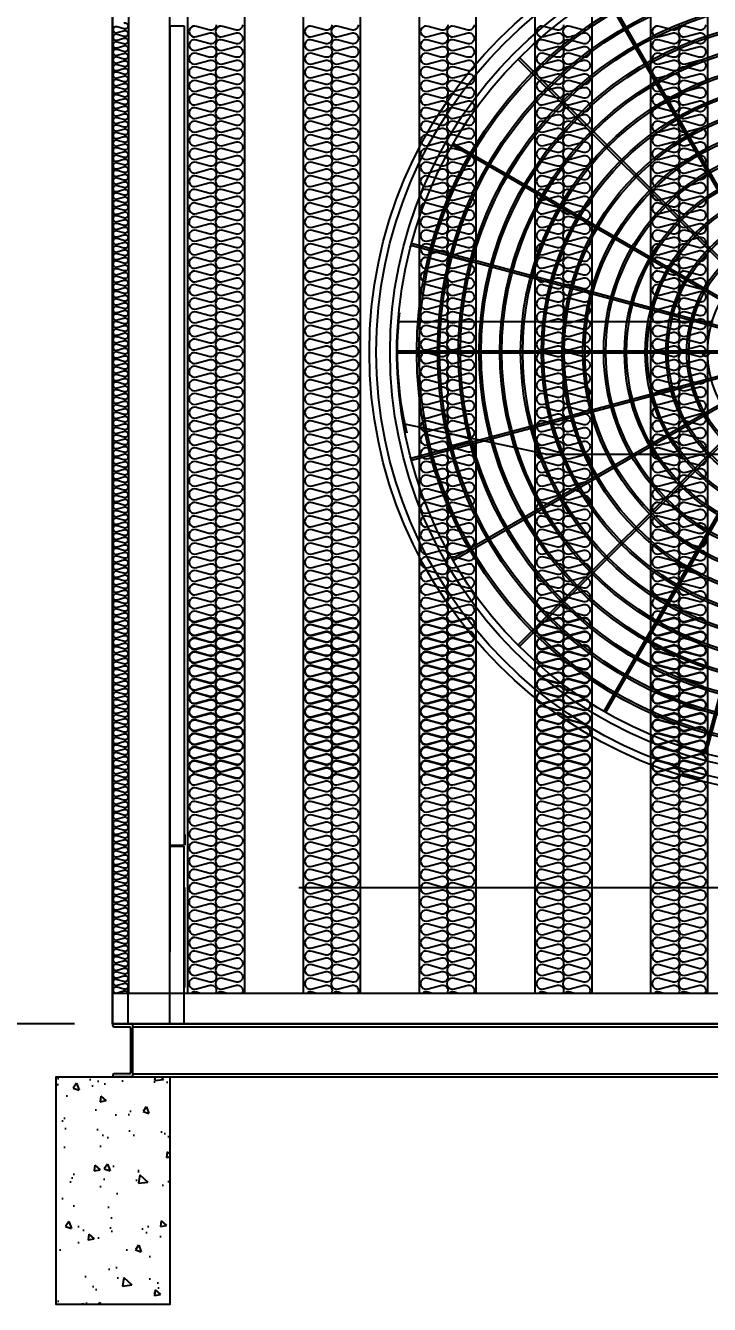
# Model space of a CAD drawing. Header units: millimetres. Extents: x 4398 to 33805, y 3079 to 23874.
# Drawn here: x 7252 to 9056, y 9072 to 12446 of the extents above; entities that cross this region are included whole.
import ezdxf

# ---------------------------------------------------------------- set-up
doc = ezdxf.new("R2010")
doc.units = ezdxf.units.MM
doc.linetypes.add('HIDDEN', pattern=[0.375, 0.25, -0.125])
for name, color, linetype in [('LINE', 7, 'Continuous'), ('SMS', 220, 'Continuous'), ('냉각탑', 4, 'Continuous'), ('냉각탑_dim', 1, 'Continuous'), ('냉각탑_찬넬방진', 1, 'Continuous')]:
    doc.layers.add(name, color=color, linetype=linetype)
doc.styles.add('HY울릉도L', font='')
doc.styles.get('HY울릉도L').set_extended_font_data('HY울릉도L')
doc.dimstyles.new('성지DIM', dxfattribs={"dimtxt": 3.5, "dimasz": 3, "dimexe": 1, "dimexo": 2.5, "dimgap": 2, "dimtad": 1, "dimdec": 0, "dimzin": 3, "dimdsep": 46, "dimtxsty": 'HY울릉도L', "dimblk": 'ARCHTICK', "dimcen": -2, "dimclrd": 256, "dimclre": 256, "dimclrt": 7, "dimadec": 0, "dimazin": 0, "dimtfac": 1, "dimtdec": 0, "dimtofl": 0, "dimtmove": 0, "dimatfit": 3, "dimfxl": 1, "dimtolj": 1, "dimtzin": 0, "dimlwe": -1, "dimarcsym": 0})

# ---------------------------------------------------------------- blocks, each defined once
blk = doc.blocks.new('_ArchTick')
at = {"color": 0, "linetype": 'ByBlock', "const_width": 0.15}
blk.add_lwpolyline([(-0.5, -0.5), (0.5, 0.5)], dxfattribs=at)
blk = doc.blocks.new('*D726')
at = {"layer": 'Defpoints', "color": 0, "transparency": 16777216}
for p in [(6824, 13412.6), (7481.2, 13412.6), (7481.2, 9812.6)]:
    blk.add_point(p, dxfattribs=at)
at = {"layer": '냉각탑_dim', "transparency": 16777216}
for p, q in [((7381.2, 13412.6), (6784, 13412.6)), ((7381.2, 9812.6), (6784, 9812.6))]:
    blk.add_line(p, q, dxfattribs=at)
at = {"layer": '냉각탑_dim', "lineweight": -2, "transparency": 16777216}
blk.add_line((6824, 9812.6), (6824, 13412.6), dxfattribs=at)
at = {"layer": '냉각탑_dim', "lineweight": -2, "transparency": 16777216, "xscale": 120, "yscale": 120, "zscale": 120}
for p, rotation in [((6824, 13412.6), 90), ((6824, 9812.6), 270)]:
    blk.add_blockref('_ArchTick', p, dxfattribs=dict(at, rotation=rotation))
at = {"layer": '냉각탑_dim', "color": 7, "transparency": 16777216, "insert": (6674, 11612.6), "char_height": 140, "attachment_point": 5, "rotation": 90, "style": 'HY울릉도L'}
blk.add_mtext('\\A1;3600', dxfattribs=at)
blk = doc.blocks.new('A$C1FB73ED1')
for p, q in [((1245.9, 1333), (677.4, 2317.7)), ((1251.1, 1336), (682.6, 2320.7)), ((1233.4, 1322.4), (429.4, 2126.4)), ((1237.6, 1326.6), (433.6, 2130.6)), ((1224, 1308.9), (239.3, 1877.4)), ((1227, 1314.1), (242.3, 1882.6)), ((1220, 1299.2), (121.7, 1593.5)), ((1218.4, 1293.4), (120.1, 1587.7)), ((1217.1, 1283), (80, 1283)), ((1217.1, 1277), (80, 1277)), ((1218.4, 1266.6), (120.1, 972.3)), ((1220, 1260.8), (121.7, 966.5)), ((1224, 1251.1), (239.3, 682.6)), ((1227, 1245.9), (242.3, 677.4)), ((1233.4, 1237.6), (429.4, 433.6)), ((1237.6, 1233.4), (433.6, 429.4)), ((1245.9, 1227), (677.4, 242.3)), ((1251.1, 1224), (682.6, 239.3)), ((1260.8, 1220), (966.5, 121.7)), ((1266.6, 1218.4), (972.3, 120.1))]:
    blk.add_line(p, q)
for radius in [1280, 1260, 1220, 1200]:
    blk.add_circle((1280, 1280), radius)
at = {"ltscale": 5}
for radius in [1143, 1137, 1083, 1077, 1023, 1017, 963, 957, 903, 897, 843, 837, 783, 777, 723, 717, 663, 657, 603, 597, 543, 537, 483, 477, 423, 417, 363, 357, 303]:
    blk.add_circle((1280, 1280), radius, dxfattribs=at)
at = {"layer": 'LINE', "color": 7}
for p, q in [((84.4, 1368.2), (993, 1368.2)), ((84.4, 1368.2), (993, 1368.2)), ((508.5, 985.2), (102.5, 1071.5)), ((508.5, 985.2), (1010, 985.2)), ((508.5, 985.2), (1010, 985.2))]:
    blk.add_line(p, q, dxfattribs=at)
blk.add_lwpolyline([(965.6, 1272.3), (972.1, 1268.5), (978.6, 1272.3), (978.6, 1279.8), (972.1, 1283.5), (965.6, 1279.8)], close=True, dxfattribs=at)
blk.add_lwpolyline([(965.6, 1272.3), (972.1, 1268.5), (978.6, 1272.3), (978.6, 1279.8), (972.1, 1283.5), (965.6, 1279.8)], close=True, dxfattribs=at)
blk.add_lwpolyline([(965.6, 1272.3), (972.1, 1268.5), (978.6, 1272.3), (978.6, 1279.8), (972.1, 1283.5), (965.6, 1279.8)], close=True, dxfattribs=at)
blk.add_lwpolyline([(965.6, 1272.3), (972.1, 1268.5), (978.6, 1272.3), (978.6, 1279.8), (972.1, 1283.5), (965.6, 1279.8)], close=True, dxfattribs=at)
blk.add_circle((972.1, 1276), 8.5, dxfattribs=at)
blk.add_circle((972.1, 1276), 8.5, dxfattribs=at)
blk.add_circle((972.1, 1276), 8.5, dxfattribs=at)
blk.add_circle((972.1, 1276), 8.5, dxfattribs=at)
for radius, start, end in [(1000, 173.5007, 193.4595), (998, 173.4876, 193.487)]:
    blk.add_arc((1078.5, 1280), radius, start, end, dxfattribs=at)
blk = doc.blocks.new('SP전면')
at = {"color": 7}
for p, q in [((31549.2, -80510.4), (31549.2, -83988.4)), ((31699.2, -80510.4), (31699.2, -83988.4))]:
    blk.add_line(p, q, dxfattribs=at)
at = {"layer": 'SMS', "color": 5}
for points in [[(31625.1, -81432.6, -0.524856), (31605.6, -81446.1), (31572.7, -81437.2, 1.449198), (31572.7, -81464), (31605.6, -81455.1, -0.524856), (31625.1, -81468.6, -0.524856), (31605.6, -81482), (31572.7, -81473.1, 1.449198), (31572.7, -81499.9), (31605.6, -81491, -0.524856), (31625.1, -81504.5, -0.524856), (31605.6, -81517.9), (31572.7, -81509, 1.449198), (31572.7, -81535.9), (31605.6, -81526.9, -0.524856), (31625.1, -81540.4, -0.524856), (31605.6, -81553.8), (31572.7, -81544.9, 1.449198), (31572.7, -81571.8), (31605.6, -81562.9, -0.524856), (31625.1, -81576.3, -0.524856), (31605.6, -81589.7), (31572.7, -81580.8, 1.449198), (31572.7, -81607.7), (31605.6, -81598.8, -0.524856), (31625.1, -81612.2, -0.524856), (31605.6, -81625.6), (31572.7, -81616.7, 1.449198), (31572.7, -81643.6), (31605.6, -81634.7, -0.524856), (31625.1, -81648.1, -0.524856), (31605.6, -81661.5), (31572.7, -81652.6, 1.449198), (31572.7, -81679.5), (31605.6, -81670.6, -0.524856), (31625.1, -81684, -0.524856), (31605.6, -81697.4), (31572.7, -81688.5, 1.449198), (31572.7, -81715.4), (31605.6, -81706.5, -0.524856), (31625.1, -81719.9, -0.524856), (31605.6, -81733.4), (31572.7, -81724.5, 1.449198), (31572.7, -81751.3), (31605.6, -81742.4, -0.524856), (31625.1, -81755.8, -0.524856), (31605.6, -81769.3), (31572.7, -81760.4, 1.449198), (31572.7, -81787.2), (31605.6, -81778.3, -0.524856), (31625.1, -81791.7, -0.524856), (31605.6, -81805.2), (31572.7, -81796.3, 1.449198), (31572.7, -81823.1), (31605.6, -81814.2, -0.524856), (31625.1, -81827.7, -0.524856), (31605.6, -81841.1), (31572.7, -81832.2, 1.449198), (31572.7, -81859), (31605.6, -81850.1, -0.524856), (31625.1, -81863.6, -0.524856), (31605.6, -81877), (31572.7, -81868.1, 1.449198), (31572.7, -81895), (31605.6, -81886, -0.524856), (31625.1, -81899.5, -0.524856), (31605.6, -81912.9), (31572.7, -81904, 1.449198), (31572.7, -81930.9), (31605.6, -81922, -0.524856), (31625.1, -81935.4, -0.524856), (31605.6, -81948.8), (31572.7, -81939.9, 1.449198), (31572.7, -81966.8), (31605.6, -81957.9, -0.524856), (31625.1, -81971.3, -0.524856), (31605.6, -81984.7), (31572.7, -81975.8, 1.449198), (31572.7, -82002.7), (31605.6, -81993.8, -0.524856), (31625.1, -82007.2, -0.524856), (31605.6, -82020.6), (31572.7, -82011.7, 1.449198), (31572.7, -82038.6), (31605.6, -82029.7, -0.524856), (31625.1, -82043.1, -0.524856), (31605.6, -82056.5), (31572.7, -82047.6, 1.449198), (31572.7, -82074.5), (31605.6, -82065.6, -0.524856), (31625.1, -82079, -0.524856), (31605.6, -82092.5), (31572.7, -82083.6, 1.449198), (31572.7, -82110.4), (31605.6, -82101.5, -0.524856), (31625.1, -82114.9, -0.524856), (31605.6, -82128.4), (31572.7, -82119.5, 1.449198), (31572.7, -82146.3), (31605.6, -82137.4, -0.524856), (31625.1, -82150.8, -0.524856), (31605.6, -82164.3), (31572.7, -82155.4, 1.449198), (31572.7, -82182.2), (31605.6, -82173.3, -0.524856), (31625.1, -82186.8, -0.524856), (31605.6, -82200.2), (31572.7, -82191.3, 1.449198), (31572.7, -82218.1), (31605.6, -82209.2, -0.524856), (31625.1, -82222.7, -0.524856), (31605.6, -82236.1), (31572.7, -82227.2, 1.449198), (31572.7, -82254.1), (31605.6, -82245.1, -0.524856), (31625.1, -82258.6, -0.524856), (31605.6, -82272), (31572.7, -82263.1, 1.449198), (31572.7, -82290), (31605.6, -82281.1, -0.524856), (31625.1, -82294.5, -0.524856), (31605.6, -82307.9), (31572.7, -82299, 1.449198), (31572.7, -82325.9), (31605.6, -82317, -0.524856), (31625.1, -82330.4, -0.524856), (31605.6, -82343.8), (31572.7, -82334.9, 1.449198), (31572.7, -82361.8), (31605.6, -82352.9, -0.524856), (31625.1, -82366.3, -0.417249), (31610.6, -82380.7)], [(31694.7, -81432.6, -0.524856), (31675.2, -81446.1), (31642.3, -81437.2, 1.449198), (31642.3, -81464), (31675.2, -81455.1, -0.524856), (31694.7, -81468.6, -0.524856), (31675.2, -81482), (31642.3, -81473.1, 1.449198), (31642.3, -81499.9), (31675.2, -81491, -0.524856), (31694.7, -81504.5, -0.524856), (31675.2, -81517.9), (31642.3, -81509, 1.449198), (31642.3, -81535.9), (31675.2, -81526.9, -0.524856), (31694.7, -81540.4, -0.524856), (31675.2, -81553.8), (31642.3, -81544.9, 1.449198), (31642.3, -81571.8), (31675.2, -81562.9, -0.524856), (31694.7, -81576.3, -0.524856), (31675.2, -81589.7), (31642.3, -81580.8, 1.449198), (31642.3, -81607.7), (31675.2, -81598.8, -0.524856), (31694.7, -81612.2, -0.524856), (31675.2, -81625.6), (31642.3, -81616.7, 1.449198), (31642.3, -81643.6), (31675.2, -81634.7, -0.524856), (31694.7, -81648.1, -0.524856), (31675.2, -81661.5), (31642.3, -81652.6, 1.449198), (31642.3, -81679.5), (31675.2, -81670.6, -0.524856), (31694.7, -81684, -0.524856), (31675.2, -81697.4), (31642.3, -81688.5, 1.449198), (31642.3, -81715.4), (31675.2, -81706.5, -0.524856), (31694.7, -81719.9, -0.524856), (31675.2, -81733.4), (31642.3, -81724.5, 1.449198), (31642.3, -81751.3), (31675.2, -81742.4, -0.524856), (31694.7, -81755.8, -0.524856), (31675.2, -81769.3), (31642.3, -81760.4, 1.449198), (31642.3, -81787.2), (31675.2, -81778.3, -0.524856), (31694.7, -81791.7, -0.524856), (31675.2, -81805.2), (31642.3, -81796.3, 1.449198), (31642.3, -81823.1), (31675.2, -81814.2, -0.524856), (31694.7, -81827.7, -0.524856), (31675.2, -81841.1), (31642.3, -81832.2, 1.449198), (31642.3, -81859), (31675.2, -81850.1, -0.524856), (31694.7, -81863.6, -0.524856), (31675.2, -81877), (31642.3, -81868.1, 1.449198), (31642.3, -81895), (31675.2, -81886, -0.524856), (31694.7, -81899.5, -0.524856), (31675.2, -81912.9), (31642.3, -81904, 1.449198), (31642.3, -81930.9), (31675.2, -81922, -0.524856), (31694.7, -81935.4, -0.524856), (31675.2, -81948.8), (31642.3, -81939.9, 1.449198), (31642.3, -81966.8), (31675.2, -81957.9, -0.524856), (31694.7, -81971.3, -0.524856), (31675.2, -81984.7), (31642.3, -81975.8, 1.449198), (31642.3, -82002.7), (31675.2, -81993.8, -0.524856), (31694.7, -82007.2, -0.524856), (31675.2, -82020.6), (31642.3, -82011.7, 1.449198), (31642.3, -82038.6), (31675.2, -82029.7, -0.524856), (31694.7, -82043.1, -0.524856), (31675.2, -82056.5), (31642.3, -82047.6, 1.449198), (31642.3, -82074.5), (31675.2, -82065.6, -0.524856), (31694.7, -82079, -0.524856), (31675.2, -82092.5), (31642.3, -82083.6, 1.449198), (31642.3, -82110.4), (31675.2, -82101.5, -0.524856), (31694.7, -82114.9, -0.524856), (31675.2, -82128.4), (31642.3, -82119.5, 1.449198), (31642.3, -82146.3), (31675.2, -82137.4, -0.524856), (31694.7, -82150.8, -0.524856), (31675.2, -82164.3), (31642.3, -82155.4, 1.449198), (31642.3, -82182.2), (31675.2, -82173.3, -0.524856), (31694.7, -82186.8, -0.524856), (31675.2, -82200.2), (31642.3, -82191.3, 1.449198), (31642.3, -82218.1), (31675.2, -82209.2, -0.524856), (31694.7, -82222.7, -0.524856), (31675.2, -82236.1), (31642.3, -82227.2, 1.449198), (31642.3, -82254.1), (31675.2, -82245.1, -0.524856), (31694.7, -82258.6, -0.524856), (31675.2, -82272), (31642.3, -82263.1, 1.449198), (31642.3, -82290), (31675.2, -82281.1, -0.524856), (31694.7, -82294.5, -0.524856), (31675.2, -82307.9), (31642.3, -82299, 1.449198), (31642.3, -82325.9), (31675.2, -82317, -0.524856), (31694.7, -82330.4, -0.524856), (31675.2, -82343.8), (31642.3, -82334.9, 1.449198), (31642.3, -82361.8), (31675.2, -82352.9, -0.524856), (31694.7, -82366.3, -0.417249), (31680.2, -82380.7)], [(31553.7, -82351.9, 0.446849), (31572.7, -82361.8), (31605.6, -82352.9, -0.524856), (31625.1, -82366.3, -0.524856), (31605.6, -82379.7), (31572.7, -82370.8, 1.449198), (31572.7, -82397.7), (31605.6, -82388.8, -0.524856), (31625.1, -82402.2, -0.524856), (31605.6, -82415.6), (31572.7, -82406.7, 1.449198), (31572.7, -82433.6), (31605.6, -82424.7, -0.524856), (31625.1, -82438.1, -0.524856), (31605.6, -82451.6), (31572.7, -82442.7, 1.449198), (31572.7, -82469.5), (31605.6, -82460.6, -0.524856), (31625.1, -82474, -0.524856), (31605.6, -82487.5), (31572.7, -82478.6, 1.449198), (31572.7, -82505.4), (31605.6, -82496.5, -0.524856), (31625.1, -82509.9, -0.524856), (31605.6, -82523.4), (31572.7, -82514.5, 1.449198), (31572.7, -82541.3), (31605.6, -82532.4, -0.524856), (31625.1, -82545.9, -0.524856), (31605.6, -82559.3), (31572.7, -82550.4, 1.449198), (31572.7, -82577.2), (31605.6, -82568.3, -0.524856), (31625.1, -82581.8, -0.524856), (31605.6, -82595.2), (31572.7, -82586.3, 1.449198), (31572.7, -82613.2), (31605.6, -82604.2, -0.524856), (31625.1, -82617.7, -0.524856), (31605.6, -82631.1), (31572.7, -82622.2, 1.449198), (31572.7, -82649.1), (31605.6, -82640.2, -0.524856), (31625.1, -82653.6, -0.524856), (31605.6, -82667), (31572.7, -82658.1, 1.449198), (31572.7, -82685), (31605.6, -82676.1, -0.524856), (31625.1, -82689.5, -0.524856), (31605.6, -82702.9), (31572.7, -82694, 1.449198), (31572.7, -82720.9), (31605.6, -82712, -0.524856), (31625.1, -82725.4, -0.524856), (31605.6, -82738.8), (31572.7, -82729.9, 1.449198), (31572.7, -82756.8), (31605.6, -82747.9, -0.524856), (31625.1, -82761.3, -0.524856), (31605.6, -82774.7), (31572.7, -82765.8, 1.449198), (31572.7, -82792.7), (31605.6, -82783.8, -0.524856), (31625.1, -82797.2, -0.524856), (31605.6, -82810.7), (31572.7, -82801.8, 1.449198), (31572.7, -82828.6), (31605.6, -82819.7, -0.524856), (31625.1, -82833.1, -0.524856), (31605.6, -82846.6), (31572.7, -82837.7, 1.449198), (31572.7, -82864.5), (31605.6, -82855.6, -0.524856), (31625.1, -82869, -0.524856), (31605.6, -82882.5), (31572.7, -82873.6, 1.449198), (31572.7, -82900.4), (31605.6, -82891.5, -0.524856), (31625.1, -82905, -0.524856), (31605.6, -82918.4), (31572.7, -82909.5, 1.449198), (31572.7, -82936.3), (31605.6, -82927.4, -0.524856), (31625.1, -82940.9, -0.524856), (31605.6, -82954.3), (31572.7, -82945.4, 1.449198), (31572.7, -82972.3), (31605.6, -82963.3, -0.524856), (31625.1, -82976.8, -0.524856), (31605.6, -82990.2), (31572.7, -82981.3, 1.449198), (31572.7, -83008.2), (31605.6, -82999.3, -0.524856), (31625.1, -83012.7, -0.524856), (31605.6, -83026.1), (31572.7, -83017.2, 1.449198), (31572.7, -83044.1), (31605.6, -83035.2, -0.524856), (31625.1, -83048.6, -0.524856), (31605.6, -83062), (31572.7, -83053.1, 1.449198), (31572.7, -83080), (31605.6, -83071.1, -0.524856), (31625.1, -83084.5, -0.524856), (31605.6, -83097.9), (31572.7, -83089, 1.449198), (31572.7, -83115.9), (31605.6, -83107, -0.524856), (31625.1, -83120.4, -0.524856), (31605.6, -83133.8), (31572.7, -83124.9, 1.449198), (31572.7, -83151.8), (31605.6, -83142.9, -0.524856), (31625.1, -83156.3, -0.524856), (31605.6, -83169.8), (31572.7, -83160.9, 1.449198), (31572.7, -83187.7), (31605.6, -83178.8, -0.524856), (31625.1, -83192.2, -0.524856), (31605.6, -83205.7), (31572.7, -83196.8, 1.449198), (31572.7, -83223.6), (31605.6, -83214.7, -0.524856), (31625.1, -83228.1, -0.524856), (31605.6, -83241.6), (31572.7, -83232.7, 1.449198), (31572.7, -83259.5), (31605.6, -83250.6, -0.524856), (31625.1, -83264.1, -0.524856), (31605.6, -83277.5), (31572.7, -83268.6, 1.449198), (31572.7, -83295.4), (31605.6, -83286.5, -0.524856), (31625.1, -83300, -0.524856), (31605.6, -83313.4), (31572.7, -83304.5, 1.449198), (31572.7, -83331.4), (31605.6, -83322.4, -0.524856), (31625.1, -83335.9, -0.524856), (31605.6, -83349.3), (31572.7, -83340.4, 1.449198), (31572.7, -83367.3), (31605.6, -83358.4, -0.524856), (31625.1, -83371.8, -0.524856), (31605.6, -83385.2), (31572.7, -83376.3, 0.440524), (31553.8, -83385.9, 0.440524)], [(31623.3, -82351.9, 0.446849), (31642.3, -82361.8), (31675.2, -82352.9, -0.524856), (31694.7, -82366.3, -0.524856), (31675.2, -82379.7), (31642.3, -82370.8, 1.449198), (31642.3, -82397.7), (31675.2, -82388.8, -0.524856), (31694.7, -82402.2, -0.524856), (31675.2, -82415.6), (31642.3, -82406.7, 1.449198), (31642.3, -82433.6), (31675.2, -82424.7, -0.524856), (31694.7, -82438.1, -0.524856), (31675.2, -82451.6), (31642.3, -82442.7, 1.449198), (31642.3, -82469.5), (31675.2, -82460.6, -0.524856), (31694.7, -82474, -0.524856), (31675.2, -82487.5), (31642.3, -82478.6, 1.449198), (31642.3, -82505.4), (31675.2, -82496.5, -0.524856), (31694.7, -82509.9, -0.524856), (31675.2, -82523.4), (31642.3, -82514.5, 1.449198), (31642.3, -82541.3), (31675.2, -82532.4, -0.524856), (31694.7, -82545.9, -0.524856), (31675.2, -82559.3), (31642.3, -82550.4, 1.449198), (31642.3, -82577.2), (31675.2, -82568.3, -0.524856), (31694.7, -82581.8, -0.524856), (31675.2, -82595.2), (31642.3, -82586.3, 1.449198), (31642.3, -82613.2), (31675.2, -82604.2, -0.524856), (31694.7, -82617.7, -0.524856), (31675.2, -82631.1), (31642.3, -82622.2, 1.449198), (31642.3, -82649.1), (31675.2, -82640.2, -0.524856), (31694.7, -82653.6, -0.524856), (31675.2, -82667), (31642.3, -82658.1, 1.449198), (31642.3, -82685), (31675.2, -82676.1, -0.524856), (31694.7, -82689.5, -0.524856), (31675.2, -82702.9), (31642.3, -82694, 1.449198), (31642.3, -82720.9), (31675.2, -82712, -0.524856), (31694.7, -82725.4, -0.524856), (31675.2, -82738.8), (31642.3, -82729.9, 1.449198), (31642.3, -82756.8), (31675.2, -82747.9, -0.524856), (31694.7, -82761.3, -0.524856), (31675.2, -82774.7), (31642.3, -82765.8, 1.449198), (31642.3, -82792.7), (31675.2, -82783.8, -0.524856), (31694.7, -82797.2, -0.524856), (31675.2, -82810.7), (31642.3, -82801.8, 1.449198), (31642.3, -82828.6), (31675.2, -82819.7, -0.524856), (31694.7, -82833.1, -0.524856), (31675.2, -82846.6), (31642.3, -82837.7, 1.449198), (31642.3, -82864.5), (31675.2, -82855.6, -0.524856), (31694.7, -82869, -0.524856), (31675.2, -82882.5), (31642.3, -82873.6, 1.449198), (31642.3, -82900.4), (31675.2, -82891.5, -0.524856), (31694.7, -82905, -0.524856), (31675.2, -82918.4), (31642.3, -82909.5, 1.449198), (31642.3, -82936.3), (31675.2, -82927.4, -0.524856), (31694.7, -82940.9, -0.524856), (31675.2, -82954.3), (31642.3, -82945.4, 1.449198), (31642.3, -82972.3), (31675.2, -82963.3, -0.524856), (31694.7, -82976.8, -0.524856), (31675.2, -82990.2), (31642.3, -82981.3, 1.449198), (31642.3, -83008.2), (31675.2, -82999.3, -0.524856), (31694.7, -83012.7, -0.524856), (31675.2, -83026.1), (31642.3, -83017.2, 1.449198), (31642.3, -83044.1), (31675.2, -83035.2, -0.524856), (31694.7, -83048.6, -0.524856), (31675.2, -83062), (31642.3, -83053.1, 1.449198), (31642.3, -83080), (31675.2, -83071.1, -0.524856), (31694.7, -83084.5, -0.524856), (31675.2, -83097.9), (31642.3, -83089, 1.449198), (31642.3, -83115.9), (31675.2, -83107, -0.524856), (31694.7, -83120.4, -0.524856), (31675.2, -83133.8), (31642.3, -83124.9, 1.449198), (31642.3, -83151.8), (31675.2, -83142.9, -0.524856), (31694.7, -83156.3, -0.524856), (31675.2, -83169.8), (31642.3, -83160.9, 1.449198), (31642.3, -83187.7), (31675.2, -83178.8, -0.524856), (31694.7, -83192.2, -0.524856), (31675.2, -83205.7), (31642.3, -83196.8, 1.449198), (31642.3, -83223.6), (31675.2, -83214.7, -0.524856), (31694.7, -83228.1, -0.524856), (31675.2, -83241.6), (31642.3, -83232.7, 1.449198), (31642.3, -83259.5), (31675.2, -83250.6, -0.524856), (31694.7, -83264.1, -0.524856), (31675.2, -83277.5), (31642.3, -83268.6, 1.449198), (31642.3, -83295.4), (31675.2, -83286.5, -0.524856), (31694.7, -83300, -0.524856), (31675.2, -83313.4), (31642.3, -83304.5, 1.449198), (31642.3, -83331.4), (31675.2, -83322.4, -0.524856), (31694.7, -83335.9, -0.524856), (31675.2, -83349.3), (31642.3, -83340.4, 1.449198), (31642.3, -83367.3), (31675.2, -83358.4, -0.524856), (31694.7, -83371.8, -0.524856), (31675.2, -83385.2), (31642.3, -83376.3, 0.440524), (31623.4, -83385.9, 0.440524)], [(31553.7, -82996.9, 0.446849), (31572.7, -83006.8), (31605.6, -82997.9, -0.524856), (31625.1, -83011.3, -0.524856), (31605.6, -83024.7), (31572.7, -83015.8, 1.449198), (31572.7, -83042.7), (31605.6, -83033.8, -0.524856), (31625.1, -83047.2, -0.524856), (31605.6, -83060.6), (31572.7, -83051.7, 1.449198), (31572.7, -83078.6), (31605.6, -83069.7, -0.524856), (31625.1, -83083.1, -0.524856), (31605.6, -83096.6), (31572.7, -83087.7, 1.449198), (31572.7, -83114.5), (31605.6, -83105.6, -0.524856), (31625.1, -83119, -0.524856), (31605.6, -83132.5), (31572.7, -83123.6, 1.449198), (31572.7, -83150.4), (31605.6, -83141.5, -0.524856), (31625.1, -83154.9, -0.524856), (31605.6, -83168.4), (31572.7, -83159.5, 1.449198), (31572.7, -83186.3), (31605.6, -83177.4, -0.524856), (31625.1, -83190.9, -0.524856), (31605.6, -83204.3), (31572.7, -83195.4, 1.449198), (31572.7, -83222.2), (31605.6, -83213.3, -0.524856), (31625.1, -83226.8, -0.524856), (31605.6, -83240.2), (31572.7, -83231.3, 1.449198), (31572.7, -83258.2), (31605.6, -83249.2, -0.524856), (31625.1, -83262.7, -0.524856), (31605.6, -83276.1), (31572.7, -83267.2, 1.449198), (31572.7, -83294.1), (31605.6, -83285.2, -0.524856), (31625.1, -83298.6, -0.524856), (31605.6, -83312), (31572.7, -83303.1, 1.449198), (31572.7, -83330), (31605.6, -83321.1, -0.524856), (31625.1, -83334.5, -0.524856), (31605.6, -83347.9), (31572.7, -83339, 1.449198), (31572.7, -83365.9), (31605.6, -83357, -0.524856), (31625.1, -83370.4, -0.524856), (31605.6, -83383.8), (31572.7, -83374.9, 1.449198), (31572.7, -83401.8), (31605.6, -83392.9, -0.524856), (31625.1, -83406.3, -0.524856), (31605.6, -83419.7), (31572.7, -83410.8, 1.449198), (31572.7, -83437.7), (31605.6, -83428.8, -0.524856), (31625.1, -83442.2, -0.524856), (31605.6, -83455.7), (31572.7, -83446.8, 1.449198), (31572.7, -83473.6), (31605.6, -83464.7, -0.524856), (31625.1, -83478.1, -0.524856), (31605.6, -83491.6), (31572.7, -83482.7, 1.449198), (31572.7, -83509.5), (31605.6, -83500.6, -0.524856), (31625.1, -83514, -0.524856), (31605.6, -83527.5), (31572.7, -83518.6, 1.449198), (31572.7, -83545.4), (31605.6, -83536.5, -0.524856), (31625.1, -83550, -0.524856), (31605.6, -83563.4), (31572.7, -83554.5, 1.449198), (31572.7, -83581.3), (31605.6, -83572.4, -0.524856), (31625.1, -83585.9, -0.524856), (31605.6, -83599.3), (31572.7, -83590.4, 1.449198), (31572.7, -83617.3), (31605.6, -83608.3, -0.524856), (31625.1, -83621.8, -0.524856), (31605.6, -83635.2), (31572.7, -83626.3, 1.449198), (31572.7, -83653.2), (31605.6, -83644.3, -0.524856), (31625.1, -83657.7, -0.524856), (31605.6, -83671.1), (31572.7, -83662.2, 1.449198), (31572.7, -83689.1), (31605.6, -83680.2, -0.524856), (31625.1, -83693.6, -0.524856), (31605.6, -83707), (31572.7, -83698.1, 1.449198), (31572.7, -83725), (31605.6, -83716.1, -0.524856), (31625.1, -83729.5, -0.524856), (31605.6, -83742.9), (31572.7, -83734, 1.449198), (31572.7, -83760.9), (31605.6, -83752, -0.524856), (31625.1, -83765.4, -0.524856), (31605.6, -83778.8), (31572.7, -83769.9, 1.449198), (31572.7, -83796.8), (31605.6, -83787.9, -0.524856), (31625.1, -83801.3, -0.524856), (31605.6, -83814.8), (31572.7, -83805.9, 1.449198), (31572.7, -83832.7), (31605.6, -83823.8, -0.524856), (31625.1, -83837.2, -0.524856), (31605.6, -83850.7), (31572.7, -83841.8, 1.449198), (31572.7, -83868.6), (31605.6, -83859.7, -0.524856), (31625.1, -83873.1, -0.524856), (31605.6, -83886.6), (31572.7, -83877.7, 1.449198), (31572.7, -83904.5), (31605.6, -83895.6, -0.524856), (31625.1, -83909.1, -0.524856), (31605.6, -83922.5), (31572.7, -83913.6, 1.449198), (31572.7, -83940.4), (31605.6, -83931.5, -0.524856), (31625.1, -83945, -0.524856), (31605.6, -83958.4), (31572.7, -83949.5, 1.449198), (31572.7, -83976.4), (31605.6, -83967.4, -0.524856), (31625.1, -83980.9, -0.1385), (31622.9, -83988.4, -0.1385)], [(31623.3, -82996.9, 0.446849), (31642.3, -83006.8), (31675.2, -82997.9, -0.524856), (31694.7, -83011.3, -0.524856), (31675.2, -83024.7), (31642.3, -83015.8, 1.449198), (31642.3, -83042.7), (31675.2, -83033.8, -0.524856), (31694.7, -83047.2, -0.524856), (31675.2, -83060.6), (31642.3, -83051.7, 1.449198), (31642.3, -83078.6), (31675.2, -83069.7, -0.524856), (31694.7, -83083.1, -0.524856), (31675.2, -83096.6), (31642.3, -83087.7, 1.449198), (31642.3, -83114.5), (31675.2, -83105.6, -0.524856), (31694.7, -83119, -0.524856), (31675.2, -83132.5), (31642.3, -83123.6, 1.449198), (31642.3, -83150.4), (31675.2, -83141.5, -0.524856), (31694.7, -83154.9, -0.524856), (31675.2, -83168.4), (31642.3, -83159.5, 1.449198), (31642.3, -83186.3), (31675.2, -83177.4, -0.524856), (31694.7, -83190.9, -0.524856), (31675.2, -83204.3), (31642.3, -83195.4, 1.449198), (31642.3, -83222.2), (31675.2, -83213.3, -0.524856), (31694.7, -83226.8, -0.524856), (31675.2, -83240.2), (31642.3, -83231.3, 1.449198), (31642.3, -83258.2), (31675.2, -83249.2, -0.524856), (31694.7, -83262.7, -0.524856), (31675.2, -83276.1), (31642.3, -83267.2, 1.449198), (31642.3, -83294.1), (31675.2, -83285.2, -0.524856), (31694.7, -83298.6, -0.524856), (31675.2, -83312), (31642.3, -83303.1, 1.449198), (31642.3, -83330), (31675.2, -83321.1, -0.524856), (31694.7, -83334.5, -0.524856), (31675.2, -83347.9), (31642.3, -83339, 1.449198), (31642.3, -83365.9), (31675.2, -83357, -0.524856), (31694.7, -83370.4, -0.524856), (31675.2, -83383.8), (31642.3, -83374.9, 1.449198), (31642.3, -83401.8), (31675.2, -83392.9, -0.524856), (31694.7, -83406.3, -0.524856), (31675.2, -83419.7), (31642.3, -83410.8, 1.449198), (31642.3, -83437.7), (31675.2, -83428.8, -0.524856), (31694.7, -83442.2, -0.524856), (31675.2, -83455.7), (31642.3, -83446.8, 1.449198), (31642.3, -83473.6), (31675.2, -83464.7, -0.524856), (31694.7, -83478.1, -0.524856), (31675.2, -83491.6), (31642.3, -83482.7, 1.449198), (31642.3, -83509.5), (31675.2, -83500.6, -0.524856), (31694.7, -83514, -0.524856), (31675.2, -83527.5), (31642.3, -83518.6, 1.449198), (31642.3, -83545.4), (31675.2, -83536.5, -0.524856), (31694.7, -83550, -0.524856), (31675.2, -83563.4), (31642.3, -83554.5, 1.449198), (31642.3, -83581.3), (31675.2, -83572.4, -0.524856), (31694.7, -83585.9, -0.524856), (31675.2, -83599.3), (31642.3, -83590.4, 1.449198), (31642.3, -83617.3), (31675.2, -83608.3, -0.524856), (31694.7, -83621.8, -0.524856), (31675.2, -83635.2), (31642.3, -83626.3, 1.449198), (31642.3, -83653.2), (31675.2, -83644.3, -0.524856), (31694.7, -83657.7, -0.524856), (31675.2, -83671.1), (31642.3, -83662.2, 1.449198), (31642.3, -83689.1), (31675.2, -83680.2, -0.524856), (31694.7, -83693.6, -0.524856), (31675.2, -83707), (31642.3, -83698.1, 1.449198), (31642.3, -83725), (31675.2, -83716.1, -0.524856), (31694.7, -83729.5, -0.524856), (31675.2, -83742.9), (31642.3, -83734, 1.449198), (31642.3, -83760.9), (31675.2, -83752, -0.524856), (31694.7, -83765.4, -0.524856), (31675.2, -83778.8), (31642.3, -83769.9, 1.449198), (31642.3, -83796.8), (31675.2, -83787.9, -0.524856), (31694.7, -83801.3, -0.524856), (31675.2, -83814.8), (31642.3, -83805.9, 1.449198), (31642.3, -83832.7), (31675.2, -83823.8, -0.524856), (31694.7, -83837.2, -0.524856), (31675.2, -83850.7), (31642.3, -83841.8, 1.449198), (31642.3, -83868.6), (31675.2, -83859.7, -0.524856), (31694.7, -83873.1, -0.524856), (31675.2, -83886.6), (31642.3, -83877.7, 1.449198), (31642.3, -83904.5), (31675.2, -83895.6, -0.524856), (31694.7, -83909.1, -0.524856), (31675.2, -83922.5), (31642.3, -83913.6, 1.449198), (31642.3, -83940.4), (31675.2, -83931.5, -0.524856), (31694.7, -83945, -0.524856), (31675.2, -83958.4), (31642.3, -83949.5, 1.449198), (31642.3, -83976.4), (31675.2, -83967.4, -0.524856), (31694.7, -83980.9, -0.1385), (31692.6, -83988.4, -0.1385)], [(31572.7, -83376.3, 1.449198), (31572.7, -83403.2), (31605.6, -83394.3, -0.524856), (31625.1, -83407.7, -0.524856), (31605.6, -83421.1), (31572.7, -83412.2, 0.54148), (31553.3, -83426.4, 0.54148)], [(31642.3, -83376.3, 1.449198), (31642.3, -83403.2), (31675.2, -83394.3, -0.524856), (31694.7, -83407.7, -0.524856), (31675.2, -83421.1), (31642.3, -83412.2, 0.54148), (31622.9, -83426.4, 0.54148)], [(31583.8, -83988.4), (31572.7, -83985.4, 0.287554), (31557.7, -83988.4)], [(31653.4, -83988.4), (31642.3, -83985.4, 0.287554), (31627.4, -83988.4)]]:
    blk.add_lwpolyline(points, format="xyb", dxfattribs=at)
blk = doc.blocks.new('3')
for p, q in [((7481.2, 13412.6), (7481.2, 9812.6)), ((7632.1, 12445.1), (7632.1, 10283.2)), ((7632.1, 12445.1), (7670.6, 12445.1)), ((7670.6, 12445.1), (7670.6, 10283.2)), ((7672.4, 10311.3), (7672.4, 10283.2)), ((7632.1, 10283.2), (7670.6, 10283.2)), ((7632.1, 10281.3), (7632.1, 10002)), ((7632.1, 9812.6), (7632.1, 10281.3)), ((7632.1, 10281.3), (7670.6, 10281.3)), ((7670.6, 9812.6), (7670.6, 10281.3)), ((7672.4, 9908.2), (7672.4, 10171.6)), ((7972.4, 10171.6), (10930.9, 10171.6)), ((7522.4, 9812.6), (7522.4, 9906.3)), ((7481.2, 9812.6), (10236.2, 9812.6)), ((7520.6, 9812.6), (7482.1, 9812.6)), ((7520.6, 9812.6), (7482.1, 9812.6)), ((10930.9, 9812.6), (7932.1, 9812.6)), ((9055.2, 9812.6), (7972.4, 9812.6)), ((10930.9, 9812.6), (7972.4, 9812.6))]:
    blk.add_line(p, q)
at = {"color": 7}
for p, q in [((7481.2, 13412.6), (7481.2, 9812.6)), ((7523.2, 13412.6), (7523.2, 9892.6)), ((11081.2, 9892.6), (7481.2, 9892.6)), ((7481.2, 9812.6), (10236.2, 9812.6))]:
    blk.add_line(p, q, dxfattribs=at)
at = {"ltscale": 500, "elevation": 0}
blk.add_lwpolyline([(7481.2, 13412.6), (11080.9, 13412.6), (11080.9, 9812.6), (7481.2, 9812.6)], close=True, dxfattribs=at)
at = {"layer": 'SMS', "color": 5, "elevation": 0}
for points in [[(7511.2, 12452.4, -0.524856), (7522, 12444.9, -0.524856), (7511.2, 12437.5), (7493, 12442.4, 1.449198), (7493, 12427.5), (7511.2, 12432.5, -0.524856), (7522, 12425, -0.524856), (7511.2, 12417.5), (7493, 12422.5, 1.449198), (7493, 12407.6), (7511.2, 12412.5, -0.524856), (7522, 12405, -0.524856), (7511.2, 12397.6), (7493, 12402.5, 1.449198), (7493, 12387.6), (7511.2, 12392.6, -0.524856), (7522, 12385.1, -0.524856), (7511.2, 12377.6), (7493, 12382.6, 1.449198), (7493, 12367.7), (7511.2, 12372.6, -0.524856), (7522, 12365.1, -0.524856), (7511.2, 12357.7), (7493, 12362.6, 1.449198), (7493, 12347.7), (7511.2, 12352.7, -0.524856), (7522, 12345.2, -0.524856), (7511.2, 12337.7), (7493, 12342.7, 1.449198), (7493, 12327.8), (7511.2, 12332.7, -0.524856), (7522, 12325.2, -0.524856), (7511.2, 12317.8), (7493, 12322.7, 1.449198), (7493, 12307.8), (7511.2, 12312.8, -0.524856), (7522, 12305.3, -0.524856), (7511.2, 12297.8), (7493, 12302.8, 1.449198), (7493, 12287.9), (7511.2, 12292.8, -0.524856), (7522, 12285.3, -0.524856), (7511.2, 12277.9), (7493, 12282.8, 1.449198), (7493, 12267.9), (7511.2, 12272.9, -0.524856), (7522, 12265.4, -0.524856), (7511.2, 12257.9), (7493, 12262.9, 1.449198), (7493, 12248), (7511.2, 12252.9, -0.524856), (7522, 12245.4, -0.417249), (7514, 12237.5)], [(7482.4, 12253.4, 0.446849), (7493, 12248), (7511.2, 12252.9, -0.524856), (7522, 12245.4, -0.524856), (7511.2, 12238), (7493, 12242.9, 1.449198), (7493, 12228), (7511.2, 12233, -0.524856), (7522, 12225.5, -0.524856), (7511.2, 12218), (7493, 12223, 1.449198), (7493, 12208.1), (7511.2, 12213, -0.524856), (7522, 12205.5, -0.524856), (7511.2, 12198.1), (7493, 12203, 1.449198), (7493, 12188.1), (7511.2, 12193.1, -0.524856), (7522, 12185.6, -0.524856), (7511.2, 12178.1), (7493, 12183.1, 1.449198), (7493, 12168.2), (7511.2, 12173.1, -0.524856), (7522, 12165.6, -0.524856), (7511.2, 12158.2), (7493, 12163.1, 1.449198), (7493, 12148.2), (7511.2, 12153.2, -0.524856), (7522, 12145.7, -0.524856), (7511.2, 12138.2), (7493, 12143.2, 1.449198), (7493, 12128.3), (7511.2, 12133.2, -0.524856), (7522, 12125.7, -0.524856), (7511.2, 12118.3), (7493, 12123.2, 1.449198), (7493, 12108.3), (7511.2, 12113.3, -0.524856), (7522, 12105.8, -0.524856), (7511.2, 12098.3), (7493, 12103.3, 1.449198), (7493, 12088.4), (7511.2, 12093.3, -0.524856), (7522, 12085.8, -0.524856), (7511.2, 12078.4), (7493, 12083.3, 1.449198), (7493, 12068.4), (7511.2, 12073.4, -0.524856), (7522, 12065.9, -0.524856), (7511.2, 12058.4), (7493, 12063.4, 1.449198), (7493, 12048.5), (7511.2, 12053.4, -0.524856), (7522, 12045.9, -0.524856), (7511.2, 12038.5), (7493, 12043.4, 1.449198), (7493, 12028.5), (7511.2, 12033.5, -0.524856), (7522, 12026, -0.524856), (7511.2, 12018.5), (7493, 12023.5, 1.449198), (7493, 12008.6), (7511.2, 12013.5, -0.524856), (7522, 12006, -0.524856), (7511.2, 11998.6), (7493, 12003.5, 1.449198), (7493, 11988.6), (7511.2, 11993.6, -0.524856), (7522, 11986.1, -0.524856), (7511.2, 11978.6), (7493, 11983.6, 1.449198), (7493, 11968.7), (7511.2, 11973.6, -0.524856), (7522, 11966.1, -0.524856), (7511.2, 11958.7), (7493, 11963.6, 1.449198), (7493, 11948.7), (7511.2, 11953.7, -0.524856), (7522, 11946.2, -0.524856), (7511.2, 11938.7), (7493, 11943.7, 1.449198), (7493, 11928.8), (7511.2, 11933.7, -0.524856), (7522, 11926.2, -0.524856), (7511.2, 11918.8), (7493, 11923.7, 1.449198), (7493, 11908.8), (7511.2, 11913.8, -0.524856), (7522, 11906.3, -0.524856), (7511.2, 11898.8), (7493, 11903.8, 1.449198), (7493, 11888.9), (7511.2, 11893.8, -0.524856), (7522, 11886.3, -0.524856), (7511.2, 11878.9), (7493, 11883.8, 1.449198), (7493, 11868.9), (7511.2, 11873.9, -0.524856), (7522, 11866.4, -0.524856), (7511.2, 11858.9), (7493, 11863.9, 1.449198), (7493, 11849), (7511.2, 11853.9, -0.524856), (7522, 11846.4, -0.524856), (7511.2, 11839), (7493, 11843.9, 1.449198), (7493, 11829), (7511.2, 11834, -0.524856), (7522, 11826.5, -0.524856), (7511.2, 11819), (7493, 11824, 1.449198), (7493, 11809.1), (7511.2, 11814, -0.524856), (7522, 11806.5, -0.524856), (7511.2, 11799.1), (7493, 11804, 1.449198), (7493, 11789.1), (7511.2, 11794.1, -0.524856), (7522, 11786.6, -0.524856), (7511.2, 11779.1), (7493, 11784.1, 1.449198), (7493, 11769.2), (7511.2, 11774.1, -0.524856), (7522, 11766.6, -0.524856), (7511.2, 11759.2), (7493, 11764.1, 1.449198), (7493, 11749.2), (7511.2, 11754.2, -0.524856), (7522, 11746.7, -0.524856), (7511.2, 11739.2), (7493, 11744.2, 1.449198), (7493, 11729.3), (7511.2, 11734.2, -0.524856), (7522, 11726.7, -0.524856), (7511.2, 11719.3), (7493, 11724.2, 1.449198), (7493, 11709.3), (7511.2, 11714.3, -0.524856), (7522, 11706.8, -0.524856), (7511.2, 11699.3), (7493, 11704.3, 1.449198), (7493, 11689.4), (7511.2, 11694.3, -0.524856), (7522, 11686.8, -0.524856), (7511.2, 11679.4), (7493, 11684.3, 1.449198), (7493, 11669.4), (7511.2, 11674.4, -0.524856), (7522, 11666.9, -0.417249), (7514, 11658.9)], [(7482.4, 11674.9, 0.446849), (7493, 11669.4), (7511.2, 11674.4, -0.524856), (7522, 11666.9, -0.524856), (7511.2, 11659.4), (7493, 11664.4, 1.449198), (7493, 11649.5), (7511.2, 11654.4, -0.524856), (7522, 11646.9, -0.524856), (7511.2, 11639.5), (7493, 11644.4, 1.449198), (7493, 11629.5), (7511.2, 11634.5, -0.524856), (7522, 11627, -0.524856), (7511.2, 11619.5), (7493, 11624.5, 1.449198), (7493, 11609.6), (7511.2, 11614.5, -0.524856), (7522, 11607, -0.524856), (7511.2, 11599.6), (7493, 11604.5, 1.449198), (7493, 11589.6), (7511.2, 11594.6, -0.524856), (7522, 11587.1, -0.524856), (7511.2, 11579.6), (7493, 11584.6, 1.449198), (7493, 11569.7), (7511.2, 11574.6, -0.524856), (7522, 11567.1, -0.524856), (7511.2, 11559.7), (7493, 11564.6, 1.449198), (7493, 11549.7), (7511.2, 11554.7, -0.524856), (7522, 11547.2, -0.524856), (7511.2, 11539.7), (7493, 11544.7, 1.449198), (7493, 11529.8), (7511.2, 11534.7, -0.524856), (7522, 11527.2, -0.524856), (7511.2, 11519.8), (7493, 11524.7, 1.449198), (7493, 11509.8), (7511.2, 11514.8, -0.524856), (7522, 11507.3, -0.524856), (7511.2, 11499.8), (7493, 11504.8, 1.449198), (7493, 11489.9), (7511.2, 11494.8, -0.524856), (7522, 11487.3, -0.524856), (7511.2, 11479.9), (7493, 11484.8, 1.449198), (7493, 11469.9), (7511.2, 11474.9, -0.524856), (7522, 11467.4, -0.524856), (7511.2, 11459.9), (7493, 11464.9, 1.449198), (7493, 11450), (7511.2, 11454.9, -0.524856), (7522, 11447.4, -0.524856), (7511.2, 11440), (7493, 11444.9, 1.449198), (7493, 11430), (7511.2, 11435, -0.524856), (7522, 11427.5, -0.524856), (7511.2, 11420), (7493, 11425, 1.449198), (7493, 11410.1), (7511.2, 11415, -0.524856), (7522, 11407.5, -0.524856), (7511.2, 11400.1), (7493, 11405, 1.449198), (7493, 11390.1), (7511.2, 11395.1, -0.524856), (7522, 11387.6, -0.524856), (7511.2, 11380.1), (7493, 11385.1, 1.449198), (7493, 11370.2), (7511.2, 11375.1, -0.524856), (7522, 11367.6, -0.524856), (7511.2, 11360.2), (7493, 11365.1, 1.449198), (7493, 11350.2), (7511.2, 11355.2, -0.524856), (7522, 11347.7, -0.524856), (7511.2, 11340.2), (7493, 11345.2, 1.449198), (7493, 11330.3), (7511.2, 11335.2, -0.524856), (7522, 11327.7, -0.524856), (7511.2, 11320.3), (7493, 11325.2, 1.449198), (7493, 11310.3), (7511.2, 11315.3, -0.524856), (7522, 11307.8, -0.524856), (7511.2, 11300.3), (7493, 11305.3, 1.449198), (7493, 11290.4), (7511.2, 11295.3, -0.524856), (7522, 11287.8, -0.524856), (7511.2, 11280.4), (7493, 11285.3, 1.449198), (7493, 11270.4), (7511.2, 11275.4, -0.524856), (7522, 11267.9, -0.524856), (7511.2, 11260.4), (7493, 11265.4, 1.449198), (7493, 11250.5), (7511.2, 11255.4, -0.524856), (7522, 11247.9, -0.524856), (7511.2, 11240.5), (7493, 11245.4, 1.449198), (7493, 11230.5), (7511.2, 11235.5, -0.524856), (7522, 11228, -0.524856), (7511.2, 11220.5), (7493, 11225.5, 1.449198), (7493, 11210.6), (7511.2, 11215.5, -0.524856), (7522, 11208, -0.524856), (7511.2, 11200.6), (7493, 11205.5, 1.449198), (7493, 11190.6), (7511.2, 11195.6, -0.524856), (7522, 11188.1, -0.524856), (7511.2, 11180.6), (7493, 11185.6, 1.449198), (7493, 11170.7), (7511.2, 11175.6, -0.524856), (7522, 11168.1, -0.524856), (7511.2, 11160.7), (7493, 11165.6, 1.449198), (7493, 11150.7), (7511.2, 11155.7, -0.524856), (7522, 11148.2, -0.524856), (7511.2, 11140.7), (7493, 11145.7, 1.449198), (7493, 11130.8), (7511.2, 11135.7, -0.524856), (7522, 11128.2, -0.524856), (7511.2, 11120.8), (7493, 11125.7, 1.449198), (7493, 11110.8), (7511.2, 11115.8, -0.524856), (7522, 11108.3, -0.524856), (7511.2, 11100.8), (7493, 11105.8, 1.449198), (7493, 11090.9), (7511.2, 11095.8, -0.524856), (7522, 11088.3, -0.417249), (7514, 11080.4)], [(7482.4, 11096.3, 0.446849), (7493, 11090.9), (7511.2, 11095.8, -0.524856), (7522, 11088.3, -0.524856), (7511.2, 11080.9), (7493, 11085.8, 1.449198), (7493, 11070.9), (7511.2, 11075.9, -0.524856), (7522, 11068.4, -0.524856), (7511.2, 11060.9), (7493, 11065.9, 1.449198), (7493, 11051), (7511.2, 11055.9, -0.524856), (7522, 11048.4, -0.524856), (7511.2, 11041), (7493, 11045.9, 1.449198), (7493, 11031), (7511.2, 11036, -0.524856), (7522, 11028.5, -0.524856), (7511.2, 11021), (7493, 11026, 1.449198), (7493, 11011.1), (7511.2, 11016, -0.524856), (7522, 11008.5, -0.524856), (7511.2, 11001.1), (7493, 11006, 1.449198), (7493, 10991.1), (7511.2, 10996.1, -0.524856), (7522, 10988.6, -0.524856), (7511.2, 10981.1), (7493, 10986.1, 1.449198), (7493, 10971.2), (7511.2, 10976.1, -0.524856), (7522, 10968.6, -0.524856), (7511.2, 10961.2), (7493, 10966.1, 1.449198), (7493, 10951.2), (7511.2, 10956.2, -0.524856), (7522, 10948.7, -0.524856), (7511.2, 10941.2), (7493, 10946.2, 1.449198), (7493, 10931.3), (7511.2, 10936.2, -0.524856), (7522, 10928.7, -0.524856), (7511.2, 10921.3), (7493, 10926.2, 1.449198), (7493, 10911.3), (7511.2, 10916.3, -0.524856), (7522, 10908.8, -0.524856), (7511.2, 10901.3), (7493, 10906.3, 1.449198), (7493, 10891.4), (7511.2, 10896.3, -0.524856), (7522, 10888.8, -0.524856), (7511.2, 10881.4), (7493, 10886.3, 1.449198), (7493, 10871.4), (7511.2, 10876.4, -0.524856), (7522, 10868.9, -0.524856), (7511.2, 10861.4), (7493, 10866.4, 1.449198), (7493, 10851.5), (7511.2, 10856.4, -0.524856), (7522, 10848.9, -0.524856), (7511.2, 10841.5), (7493, 10846.4, 1.449198), (7493, 10831.5), (7511.2, 10836.5, -0.524856), (7522, 10829, -0.524856), (7511.2, 10821.5), (7493, 10826.5, 1.449198), (7493, 10811.6), (7511.2, 10816.5, -0.524856), (7522, 10809, -0.524856), (7511.2, 10801.6), (7493, 10806.5, 1.449198), (7493, 10791.6), (7511.2, 10796.6, -0.524856), (7522, 10789.1, -0.524856), (7511.2, 10781.6), (7493, 10786.6, 1.449198), (7493, 10771.7), (7511.2, 10776.6, -0.524856), (7522, 10769.1, -0.524856), (7511.2, 10761.7), (7493, 10766.6, 1.449198), (7493, 10751.7), (7511.2, 10756.7, -0.524856), (7522, 10749.2, -0.524856), (7511.2, 10741.7), (7493, 10746.7, 1.449198), (7493, 10731.8), (7511.2, 10736.7, -0.524856), (7522, 10729.2, -0.524856), (7511.2, 10721.8), (7493, 10726.7, 1.449198), (7493, 10711.8), (7511.2, 10716.8, -0.524856), (7522, 10709.3, -0.524856), (7511.2, 10701.8), (7493, 10706.8, 1.449198), (7493, 10691.9), (7511.2, 10696.8, -0.524856), (7522, 10689.3, -0.524856), (7511.2, 10681.9), (7493, 10686.8, 1.449198), (7493, 10671.9), (7511.2, 10676.9, -0.524856), (7522, 10669.4, -0.524856), (7511.2, 10661.9), (7493, 10666.9, 1.449198), (7493, 10652), (7511.2, 10656.9, -0.524856), (7522, 10649.4, -0.524856), (7511.2, 10642), (7493, 10646.9, 1.449198), (7493, 10632), (7511.2, 10637, -0.524856), (7522, 10629.5, -0.524856), (7511.2, 10622), (7493, 10627, 1.449198), (7493, 10612.1), (7511.2, 10617, -0.524856), (7522, 10609.5, -0.524856), (7511.2, 10602.1), (7493, 10607, 1.449198), (7493, 10592.1), (7511.2, 10597.1, -0.524856), (7522, 10589.6, -0.524856), (7511.2, 10582.1), (7493, 10587.1, 1.449198), (7493, 10572.2), (7511.2, 10577.1, -0.524856), (7522, 10569.6, -0.524856), (7511.2, 10562.2), (7493, 10567.1, 1.449198), (7493, 10552.2), (7511.2, 10557.2, -0.524856), (7522, 10549.7, -0.524856), (7511.2, 10542.2), (7493, 10547.2, 1.449198), (7493, 10532.3), (7511.2, 10537.2, -0.524856), (7522, 10529.7, -0.524856), (7511.2, 10522.3), (7493, 10527.2, 1.449198), (7493, 10512.3), (7511.2, 10517.3, -0.524856), (7522, 10509.8, -0.417249), (7514, 10501.8)], [(7482.4, 10517.8, 0.446849), (7493, 10512.3), (7511.2, 10517.3, -0.524856), (7522, 10509.8, -0.524856), (7511.2, 10502.3), (7493, 10507.3, 1.449198), (7493, 10492.4), (7511.2, 10497.3, -0.524856), (7522, 10489.8, -0.524856), (7511.2, 10482.4), (7493, 10487.3, 1.449198), (7493, 10472.4), (7511.2, 10477.4, -0.524856), (7522, 10469.9, -0.524856), (7511.2, 10462.4), (7493, 10467.4, 1.449198), (7493, 10452.5), (7511.2, 10457.4, -0.524856), (7522, 10449.9, -0.524856), (7511.2, 10442.5), (7493, 10447.4, 1.449198), (7493, 10432.5), (7511.2, 10437.5, -0.524856), (7522, 10430, -0.524856), (7511.2, 10422.5), (7493, 10427.5, 1.449198), (7493, 10412.6), (7511.2, 10417.5, -0.524856), (7522, 10410, -0.524856), (7511.2, 10402.6), (7493, 10407.5, 1.449198), (7493, 10392.6), (7511.2, 10397.6, -0.524856), (7522, 10390.1, -0.524856), (7511.2, 10382.6), (7493, 10387.6, 1.449198), (7493, 10372.7), (7511.2, 10377.6, -0.524856), (7522, 10370.1, -0.524856), (7511.2, 10362.7), (7493, 10367.6, 1.449198), (7493, 10352.7), (7511.2, 10357.7, -0.524856), (7522, 10350.2, -0.524856), (7511.2, 10342.7), (7493, 10347.7, 1.449198), (7493, 10332.8), (7511.2, 10337.7, -0.524856), (7522, 10330.2, -0.524856), (7511.2, 10322.8), (7493, 10327.7, 1.449198), (7493, 10312.8), (7511.2, 10317.8, -0.524856), (7522, 10310.3, -0.524856), (7511.2, 10302.8), (7493, 10307.8, 1.449198), (7493, 10292.9), (7511.2, 10297.8, -0.524856), (7522, 10290.3, -0.524856), (7511.2, 10282.9), (7493, 10287.8, 1.449198), (7493, 10272.9), (7511.2, 10277.9, -0.524856), (7522, 10270.4, -0.524856), (7511.2, 10262.9), (7493, 10267.9, 1.449198), (7493, 10253), (7511.2, 10257.9, -0.524856), (7522, 10250.4, -0.524856), (7511.2, 10243), (7493, 10247.9, 1.449198), (7493, 10233), (7511.2, 10238, -0.524856), (7522, 10230.5, -0.524856), (7511.2, 10223), (7493, 10228, 1.449198), (7493, 10213.1), (7511.2, 10218, -0.524856), (7522, 10210.5, -0.524856), (7511.2, 10203.1), (7493, 10208, 1.449198), (7493, 10193.1), (7511.2, 10198.1, -0.524856), (7522, 10190.6, -0.524856), (7511.2, 10183.1), (7493, 10188.1, 1.449198), (7493, 10173.2), (7511.2, 10178.1, -0.524856), (7522, 10170.6, -0.524856), (7511.2, 10163.2), (7493, 10168.1, 1.449198), (7493, 10153.2), (7511.2, 10158.2, -0.524856), (7522, 10150.7, -0.524856), (7511.2, 10143.2), (7493, 10148.2, 1.449198), (7493, 10133.3), (7511.2, 10138.2, -0.524856), (7522, 10130.7, -0.524856), (7511.2, 10123.3), (7493, 10128.2, 1.449198), (7493, 10113.3), (7511.2, 10118.3, -0.524856), (7522, 10110.8, -0.524856), (7511.2, 10103.3), (7493, 10108.3, 1.449198), (7493, 10093.4), (7511.2, 10098.3, -0.524856), (7522, 10090.8, -0.524856), (7511.2, 10083.4), (7493, 10088.3, 1.449198), (7493, 10073.4), (7511.2, 10078.4, -0.524856), (7522, 10070.9, -0.524856), (7511.2, 10063.4), (7493, 10068.4, 1.449198), (7493, 10053.5), (7511.2, 10058.4, -0.524856), (7522, 10050.9, -0.524856), (7511.2, 10043.5), (7493, 10048.4, 1.449198), (7493, 10033.5), (7511.2, 10038.5, -0.524856), (7522, 10031, -0.524856), (7511.2, 10023.5), (7493, 10028.5, 1.449198), (7493, 10013.6), (7511.2, 10018.5, -0.524856), (7522, 10011, -0.524856), (7511.2, 10003.6), (7493, 10008.5, 1.449198), (7493, 9993.6), (7511.2, 9998.6, -0.524856), (7522, 9991.1, -0.524856), (7511.2, 9983.6), (7493, 9988.6, 1.449198), (7493, 9973.7), (7511.2, 9978.6, -0.524856), (7522, 9971.1, -0.524856), (7511.2, 9963.7), (7493, 9968.6, 1.449198), (7493, 9953.7), (7511.2, 9958.7, -0.524856), (7522, 9951.2, -0.524856), (7511.2, 9943.7), (7493, 9948.7, 1.449198), (7493, 9933.8), (7511.2, 9938.7, -0.524856), (7522, 9931.2, -0.417249), (7514, 9923.3)], [(7482.4, 9939.2, 0.446849), (7493, 9933.8), (7511.2, 9938.7, -0.524856), (7522, 9931.2, -0.524856), (7511.2, 9923.8), (7493, 9928.7, 1.449198), (7493, 9913.8), (7511.2, 9918.8, -0.524856), (7522, 9911.3, -0.524856), (7511.2, 9903.8), (7493, 9908.8, 1.449198), (7493, 9893.9), (7511.2, 9898.8, -0.476486), (7521.9, 9892.6, -0.476486)]]:
    blk.add_lwpolyline(points, format="xyb", dxfattribs=at)
at = {"layer": '냉각탑', "color": 6, "linetype": 'HIDDEN'}
for p, q in [((7632.1, 9812.6), (7632.1, 13212.6)), ((7989.5, 9812.6), (7632.1, 9812.6))]:
    blk.add_line(p, q, dxfattribs=at)
at = {"layer": '냉각탑', "ltscale": 30}
for p, q in [((7632.1, 9812.6), (7632.1, 13212.6)), ((7932.1, 9812.6), (10930.9, 9812.6))]:
    blk.add_line(p, q, dxfattribs=at)
at = {"layer": '냉각탑_찬넬방진', "ltscale": 150}
for p, q in [((7482.1, 9812.6), (7534.1, 9812.6)), ((7482.1, 9807.8), (7482.1, 9812.6)), ((7482.1, 9812.6), (7534.1, 9812.6)), ((7482.1, 9812.6), (7534.1, 9812.6)), ((7482.1, 9807.8), (7482.1, 9812.6)), ((7482.1, 9812.6), (7534.1, 9812.6)), ((7485.3, 9804.6), (7525.6, 9804.6)), ((7485.3, 9804.6), (7525.6, 9804.6)), ((7528.8, 9801.5), (7528.8, 9683.1)), ((7534.1, 9812.6), (7534.1, 9672)), ((7482.1, 9676.7), (7482.1, 9672)), ((7534.1, 9672), (7482.1, 9672)), ((7525.6, 9679.9), (7485.3, 9679.9))]:
    blk.add_line(p, q, dxfattribs=at)
at = {"layer": '냉각탑_찬넬방진', "ltscale": 30}
for p, q in [((7534.1, 9804.6), (11028, 9804.6)), ((7932.1, 9812.6), (10743.7, 9812.6)), ((7932.1, 9812.6), (10743.7, 9812.6)), ((7482.1, 9676.7), (7482.1, 9672)), ((7534.1, 9679.9), (11028, 9679.9)), ((7534.1, 9672), (11028, 9672)), ((7534.1, 9672), (11028, 9672))]:
    blk.add_line(p, q, dxfattribs=at)
at = {"layer": '냉각탑_찬넬방진', "linetype": 'HIDDEN'}
for q in [(7932.1, 9812.6), (7955, 9812.6)]:
    blk.add_line((8852, 9812.6), q, dxfattribs=at)
at = {"layer": '냉각탑_찬넬방진', "ltscale": 150}
for centre, start, end in [((7485.3, 9807.8), 180, 270), ((7485.3, 9807.8), 180, 270), ((7525.6, 9801.5), 0, 90), ((7525.6, 9801.5), 0, 90), ((7485.3, 9676.7), 90, 180), ((7525.6, 9683.1), 270, 0)]:
    blk.add_arc(centre, 3.18, start, end, dxfattribs=at)
for p in [(-23870.1, 93881), (-23564.6, 93881), (-23259.1, 93881), (-22953.6, 93881), (-22648.1, 93881)]:
    blk.add_blockref('SP전면', p)
at = {"layer": '냉각탑', "xscale": 0.9134730205792179, "yscale": 0.9134730205792179, "zscale": 0.9134730205792179}
blk.add_blockref('A$C1FB73ED1', (8158.8, 10415.2), dxfattribs=at)

msp = doc.modelspace()

# ---------------------------------------------------------------- hatches: boundary and pattern name
h = msp.add_hatch()
h.set_pattern_fill('AR-CONC', color=4, angle=-90)
h.set_pattern_definition([(320, (-194651.38, 344451.94), (-15.939086, -182.18467), [19.05, -209.55]), (265, (-194651.38, 344451.94), (191.056845, 35.24342), [15.24, -167.64058]), (10.451445, (-194652.71, 344436.76), (175.11775, -146.94125), [16.19001, -178.090245]), (316.1842, (-194600.58, 344451.94), (-42.04233, -271.07904), [28.575, -314.325]), (6.63556, (-194604.1, 344429.35), (247.42612, -237.40413), [24.28502, -267.1356]), (261.18415, (-194600.58, 344451.94), (247.42612, -237.40413), [22.85997, -251.45973]), (291, (-194613.28, 344426.54), (-102.2652, -151.61439), [19.05, -209.55]), (236, (-194613.28, 344426.54), (184.18797, -61.80203), [15.24, -167.64]), (341.451445, (-194621.8, 344413.9), (81.92277, -213.41642), [16.19001, -178.08994]), (307.5, (-194651.384, 344451.94), (84.555039, -3.088603), [0, -165.608, 0, -170.18, 0, -168.275]), (277.5, (-194651.38, 344451.94), (100.180575, -66.819663), [0, -97.028, 0, -161.798, 0, -64.135]), (237.5, (-194651.384, 344508.58), (-5.728744, -135.590595), [0, -63.5, 0, -198.12, 0, -262.89]), (227.5, (-194651.38, 344533.98), (25.42649, -148.12918), [0, -82.55, 0, -131.572, 0, -186.69])])
h.paths.add_polyline_path([(7332.1, 9672.1), (7332.1, 9072.1), (7632.1, 9071.9), (7632.1, 9671.9)])

# ---------------------------------------------------------------- linework, layer by layer
at = {"ltscale": 500, "elevation": 0}
msp.add_lwpolyline([(7632.1, 9672), (7632.1, 9072), (7332.1, 9072), (7332.1, 9672)], close=True, dxfattribs=at)

# ---------------------------------------------------------------- block references
msp.add_blockref('3', (0, 0))

# ---------------------------------------------------------------- dimensions: what is measured, and where the dimension line sits
at = {"layer": '냉각탑_dim'}
dim = msp.add_linear_dim(base=(6824, 13412.6), p1=(7481.2, 9812.6), p2=(7481.2, 13412.6), angle=90, dimstyle='성지DIM', override={"dimscale": 40}, dxfattribs=at)
dim.commit()
dim.dimension.update_dxf_attribs({"geometry": '*D726', "text_midpoint": (6674, 11612.6)})

doc.saveas('drawing.dxf')
